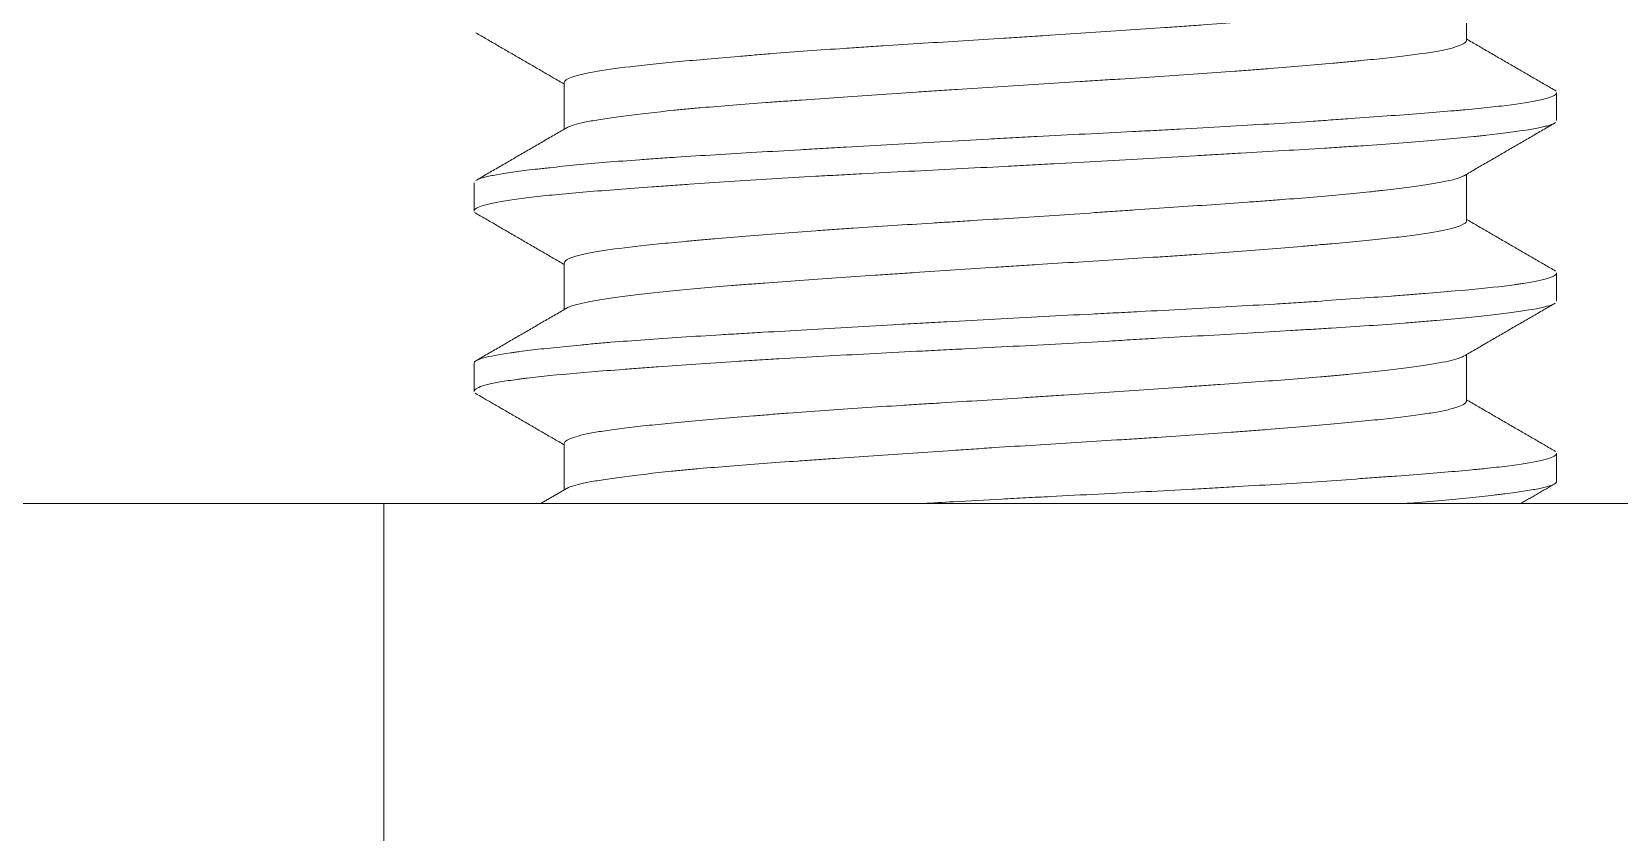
# Model space of a CAD drawing. Extents: x 9509 to 10103, y -15405 to -14985.
# Drawn here: x 9859.13 to 9867.93, y -15296.54 to -15292.1 of the extents above; entities that cross this region are included whole.
import ezdxf

# ---------------------------------------------------------------- set-up
doc = ezdxf.new("R2010")
doc.units = 0
doc.header["$MEASUREMENT"] = 0
doc.linetypes.add('HIDDEN2', pattern=[4.7625, 3.175, -1.5875])
doc.layers.add('1', color=4, linetype='HIDDEN2')

msp = doc.modelspace()

# ---------------------------------------------------------------- linework, layer by layer
at = {"layer": '1', "color": 7, "linetype": 'Continuous', "lineweight": 18}
for p, q in [((9867.0814, -15292.1497), (9867.0814, -15291.8916)), ((9862.0814, -15292.3827), (9862.0814, -15292.6411)), ((9867.5814, -15292.5936), (9867.5814, -15292.4386)), ((9867.0814, -15293.1501), (9867.0814, -15292.8915)), ((9861.5814, -15292.939), (9861.5814, -15293.0938)), ((9862.0814, -15293.3824), (9862.0814, -15293.641)), ((9867.5814, -15293.5945), (9867.5814, -15293.4385)), ((9867.0814, -15294.1494), (9867.0814, -15293.8914)), ((9861.5814, -15293.938), (9861.5838, -15293.9316)), ((9861.5814, -15293.9383), (9861.5814, -15294.0937)), ((9862.0814, -15294.3831), (9862.0814, -15294.6412)), ((9867.5814, -15294.5936), (9867.5814, -15294.4389)), ((9826.0814, -15294.7163), (9881.0814, -15294.7163)), ((9861.0814, -15296.7163), (9861.0814, -15294.7163))]:
    msp.add_line(p, q, dxfattribs=at)
for points, knots in [([(9867.0673, -15291.8997), (9867.064, -15291.9016), (9867.0578, -15291.9047), (9867.0501, -15291.9077), (9867.0438, -15291.91), (9867.0404, -15291.9112), (9867.0297, -15291.9147), (9867.0217, -15291.917), (9866.9777, -15291.9286), (9866.9295, -15291.9379), (9866.8381, -15291.9523), (9866.8045, -15291.9571), (9866.7583, -15291.9633), (9866.7488, -15291.9646), (9866.7296, -15291.9671), (9866.7002, -15291.9708), (9866.6693, -15291.9746), (9866.563, -15291.987), (9866.4674, -15291.997), (9866.3347, -15292.0091), (9866.2939, -15292.0127), (9866.2516, -15292.0163), (9866.223, -15292.0187), (9866.2086, -15292.0198), (9866.1358, -15292.0257), (9866.0757, -15292.0304), (9865.8902, -15292.0442), (9865.7595, -15292.0534), (9865.5873, -15292.0654), (9865.5524, -15292.0678), (9865.4993, -15292.0715), (9865.4815, -15292.0727), (9865.4459, -15292.0752), (9865.428, -15292.0764), (9865.3385, -15292.0825), (9865.2662, -15292.0875), (9865.0471, -15292.1024), (9864.8982, -15292.1125), (9864.7086, -15292.1249), (9864.6704, -15292.1274), (9864.5943, -15292.1323), (9864.5563, -15292.1348), (9864.4428, -15292.1419), (9864.3676, -15292.1466), (9864.1432, -15292.1604), (9863.9954, -15292.1695), (9863.8129, -15292.1813), (9863.7768, -15292.1836), (9863.7053, -15292.1884), (9863.67, -15292.1907), (9863.5651, -15292.1979), (9863.4284, -15292.2075), (9863.2979, -15292.2174), (9863.2023, -15292.2249), (9863.1708, -15292.2274), (9863.1087, -15292.2324), (9863.0779, -15292.2349), (9862.9878, -15292.2424), (9862.9303, -15292.2474), (9862.8201, -15292.2572), (9862.7674, -15292.2619), (9862.667, -15292.2713), (9862.6193, -15292.276), (9862.5515, -15292.2829), (9862.5295, -15292.2853), (9862.4868, -15292.29), (9862.4663, -15292.2923), (9862.3676, -15292.304), (9862.3012, -15292.3133), (9862.2202, -15292.3279), (9862.1963, -15292.3328), (9862.1653, -15292.3403), (9862.1557, -15292.3428), (9862.1384, -15292.3479), (9862.1306, -15292.3504), (9862.096, -15292.3629), (9862.0819, -15292.373), (9862.0814, -15292.3829), (9862.0814, -15292.3832), (9862.0814, -15292.3835)], [0, 0, 0, 0, 0.012189, 0.019658, 0.019658, 0.027127, 0.027127, 0.042065, 0.042065, 0.101816, 0.101816, 0.131692, 0.131692, 0.139161, 0.139161, 0.14663, 0.161568, 0.161568, 0.221319, 0.221319, 0.236257, 0.243726, 0.243726, 0.251195, 0.251195, 0.281071, 0.281071, 0.340822, 0.340822, 0.35576, 0.35576, 0.363229, 0.363229, 0.370698, 0.370698, 0.400574, 0.400574, 0.460325, 0.460325, 0.475263, 0.475263, 0.490201, 0.490201, 0.520077, 0.520077, 0.579828, 0.579828, 0.594766, 0.594766, 0.609704, 0.609704, 0.63958, 0.669455, 0.669455, 0.684393, 0.684393, 0.699331, 0.699331, 0.729207, 0.729207, 0.759083, 0.759083, 0.788958, 0.788958, 0.803896, 0.803896, 0.818834, 0.818834, 0.878585, 0.878585, 0.908461, 0.908461, 0.923399, 0.923399, 0.938337, 0.938337, 0.998088, 0.998088, 1, 1, 1, 1]), ([(9862.0982, -15292.6313), (9862.1029, -15292.6287), (9862.1087, -15292.6262), (9862.1405, -15292.6145), (9862.1787, -15292.6053), (9862.2435, -15292.5934), (9862.2573, -15292.591), (9862.2867, -15292.5862), (9862.3021, -15292.5838), (9862.3507, -15292.5764), (9862.386, -15292.5715), (9862.5006, -15292.5567), (9862.5886, -15292.5466), (9862.7134, -15292.5341), (9862.7391, -15292.5316), (9862.7916, -15292.5267), (9862.8183, -15292.5242), (9862.9003, -15292.517), (9863.0139, -15292.5077), (9863.136, -15292.4984), (9863.2309, -15292.4915), (9863.263, -15292.4891), (9863.3284, -15292.4844), (9863.3617, -15292.4821), (9863.5302, -15292.4702), (9863.6696, -15292.4606), (9863.8854, -15292.4458), (9863.9584, -15292.4408), (9864.0697, -15292.4332), (9864.1071, -15292.4307), (9864.1636, -15292.4269), (9864.1825, -15292.4256), (9864.2203, -15292.4231), (9864.2392, -15292.4218), (9864.3337, -15292.4155), (9864.4093, -15292.4105), (9864.5605, -15292.4006), (9864.636, -15292.3958), (9864.7872, -15292.3864), (9864.8816, -15292.3806), (9864.976, -15292.3748), (9865.0137, -15292.3725), (9865.0326, -15292.3713), (9865.089, -15292.3678), (9865.1262, -15292.3655), (9865.3111, -15292.3539), (9865.4543, -15292.3445), (9865.6622, -15292.3301), (9865.7303, -15292.3252), (9865.8307, -15292.3177), (9865.8637, -15292.3152), (9865.9285, -15292.3102), (9865.9603, -15292.3077), (9866.1169, -15292.2951), (9866.2334, -15292.2851), (9866.3682, -15292.273), (9866.3947, -15292.2706), (9866.4464, -15292.2658), (9866.4718, -15292.2634), (9866.5454, -15292.2563), (9866.5915, -15292.2517), (9866.7211, -15292.2378), (9866.7958, -15292.2285), (9866.8744, -15292.2165), (9866.8894, -15292.214), (9866.9177, -15292.2091), (9866.9311, -15292.2067), (9866.9685, -15292.1993), (9866.99, -15292.1943), (9867.0445, -15292.1793), (9867.0675, -15292.1692), (9867.0791, -15292.1567), (9867.0805, -15292.1542), (9867.0812, -15292.1512), (9867.0813, -15292.1507), (9867.0813, -15292.1501)], [0, 0, 0, 0, 0.01641, 0.01641, 0.076738, 0.076738, 0.09182, 0.09182, 0.106902, 0.106902, 0.137066, 0.137066, 0.197394, 0.197394, 0.212476, 0.212476, 0.227558, 0.227558, 0.257723, 0.287887, 0.287887, 0.302969, 0.302969, 0.318051, 0.318051, 0.378379, 0.378379, 0.408543, 0.408543, 0.423625, 0.423625, 0.431166, 0.431166, 0.438707, 0.438707, 0.468871, 0.468871, 0.499036, 0.499036, 0.5292, 0.536741, 0.536741, 0.544282, 0.544282, 0.559364, 0.559364, 0.619692, 0.619692, 0.649856, 0.649856, 0.664938, 0.664938, 0.68002, 0.68002, 0.740349, 0.740349, 0.755431, 0.755431, 0.770513, 0.770513, 0.800677, 0.800677, 0.861005, 0.861005, 0.876087, 0.876087, 0.891169, 0.891169, 0.921333, 0.921333, 0.981662, 0.981662, 0.996744, 0.996744, 1, 1, 1, 1]), ([(9861.5975, -15292.9219), (9861.6051, -15292.9182), (9861.6154, -15292.9145), (9861.6364, -15292.9085), (9861.6453, -15292.9062), (9861.6652, -15292.9017), (9861.676, -15292.8994), (9861.7115, -15292.8926), (9861.7663, -15292.8835), (9861.836, -15292.874), (9861.8939, -15292.8668), (9861.9243, -15292.8632), (9861.9568, -15292.8595), (9861.979, -15292.8571), (9861.9903, -15292.8558), (9862.0939, -15292.8447), (9862.1986, -15292.8347), (9862.374, -15292.82), (9862.4355, -15292.8152), (9862.5325, -15292.8081), (9862.5656, -15292.8058), (9862.6164, -15292.8023), (9862.6336, -15292.8011), (9862.6681, -15292.7988), (9862.6855, -15292.7977), (9862.8433, -15292.7874), (9862.992, -15292.7784), (9863.2273, -15292.7646), (9863.3078, -15292.76), (9863.411, -15292.754), (9863.4318, -15292.7528), (9863.4737, -15292.7504), (9863.4947, -15292.7492), (9863.558, -15292.7456), (9863.6004, -15292.7431), (9863.8134, -15292.7309), (9863.9871, -15292.721), (9864.2525, -15292.706), (9864.3418, -15292.701), (9864.4545, -15292.6949), (9864.4771, -15292.6936), (9864.5223, -15292.6912), (9864.5899, -15292.6875), (9864.6571, -15292.684), (9864.8808, -15292.6724), (9865.0576, -15292.6635), (9865.2761, -15292.6523), (9865.3414, -15292.6489), (9865.4065, -15292.6454), (9865.4498, -15292.6431), (9865.4714, -15292.642), (9865.579, -15292.6362), (9865.6632, -15292.6315), (9865.9103, -15292.6174), (9866.0678, -15292.6077), (9866.2557, -15292.5953), (9866.2928, -15292.5928), (9866.3478, -15292.589), (9866.366, -15292.5878), (9866.4021, -15292.5853), (9866.4915, -15292.579), (9866.5762, -15292.5729), (9866.7709, -15292.5584), (9866.8893, -15292.5494), (9867.0227, -15292.538), (9867.0487, -15292.5357), (9867.099, -15292.5311), (9867.1232, -15292.5288), (9867.193, -15292.522), (9867.2359, -15292.5174), (9867.3537, -15292.5034), (9867.4178, -15292.4938), (9867.4794, -15292.4814), (9867.4908, -15292.4789), (9867.5115, -15292.4739), (9867.5208, -15292.4714), (9867.5458, -15292.4639), (9867.5711, -15292.4539), (9867.5805, -15292.4441), (9867.5813, -15292.4392), (9867.5813, -15292.439), (9867.5813, -15292.4388)], [0, 0, 0, 0, 0.024102, 0.024102, 0.038871, 0.038871, 0.053639, 0.053639, 0.083176, 0.112713, 0.112713, 0.127482, 0.134866, 0.134866, 0.14225, 0.14225, 0.201324, 0.201324, 0.230861, 0.230861, 0.245629, 0.245629, 0.253013, 0.253013, 0.260398, 0.260398, 0.319471, 0.319471, 0.349008, 0.349008, 0.356392, 0.356392, 0.363777, 0.363777, 0.378545, 0.378545, 0.437619, 0.437619, 0.467156, 0.467156, 0.47454, 0.47454, 0.481924, 0.496693, 0.496693, 0.555767, 0.555767, 0.570535, 0.577919, 0.577919, 0.585303, 0.585303, 0.61484, 0.61484, 0.673914, 0.673914, 0.688683, 0.688683, 0.696067, 0.696067, 0.703451, 0.732988, 0.732988, 0.792062, 0.792062, 0.80683, 0.80683, 0.821599, 0.821599, 0.851136, 0.851136, 0.910209, 0.910209, 0.924978, 0.924978, 0.939746, 0.939746, 0.969283, 0.99882, 0.99882, 1, 1, 1, 1]), ([(9867.5694, -15292.6084), (9867.5634, -15292.6118), (9867.5552, -15292.6152), (9867.5376, -15292.6209), (9867.5296, -15292.6231), (9867.5161, -15292.6265), (9867.5113, -15292.6277), (9867.5012, -15292.63), (9867.475, -15292.6356), (9867.4428, -15292.6413), (9867.3545, -15292.6552), (9867.2809, -15292.6646), (9867.1813, -15292.6757), (9867.1699, -15292.6769), (9867.1468, -15292.6794), (9867.135, -15292.6807), (9867.0991, -15292.6844), (9867.0744, -15292.6869), (9866.9979, -15292.6944), (9866.8898, -15292.7043), (9866.7697, -15292.714), (9866.6436, -15292.7235), (9866.5776, -15292.7282), (9866.4911, -15292.7339), (9866.4736, -15292.7351), (9866.4384, -15292.7374), (9866.3852, -15292.7408), (9866.3308, -15292.7442), (9866.2206, -15292.751), (9866.0696, -15292.76), (9865.9109, -15292.7693), (9865.7888, -15292.7763), (9865.7271, -15292.7799), (9865.6642, -15292.7835), (9865.622, -15292.7859), (9865.6007, -15292.7872), (9865.4092, -15292.7982), (9865.236, -15292.8081), (9864.9721, -15292.823), (9864.8834, -15292.828), (9864.7493, -15292.8354), (9864.7044, -15292.8379), (9864.6367, -15292.8415), (9864.6141, -15292.8427), (9864.569, -15292.8451), (9864.5465, -15292.8463), (9864.344, -15292.857), (9864.1666, -15292.8659), (9863.9042, -15292.8793), (9863.8173, -15292.8838), (9863.7096, -15292.8896), (9863.6881, -15292.8907), (9863.6451, -15292.893), (9863.6237, -15292.8942), (9863.5597, -15292.8977), (9863.5175, -15292.9), (9863.3089, -15292.9118), (9863.1497, -15292.9214), (9862.9222, -15292.9362), (9862.8482, -15292.9411), (9862.7403, -15292.9486), (9862.7047, -15292.9512), (9862.6353, -15292.9561), (9862.6014, -15292.9586), (9862.5018, -15292.9659), (9862.4384, -15292.9706), (9862.3174, -15292.9799), (9862.2599, -15292.9845), (9862.1507, -15292.9936), (9862.099, -15292.9981), (9862.002, -15293.0073), (9861.9572, -15293.0119), (9861.8341, -15293.0258), (9861.7667, -15293.0352), (9861.7008, -15293.0475), (9861.6886, -15293.05), (9861.666, -15293.0549), (9861.6556, -15293.0575), (9861.6277, -15293.065), (9861.5986, -15293.075), (9861.5853, -15293.0849), (9861.5817, -15293.0914), (9861.5813, -15293.0932), (9861.5814, -15293.0949)], [0, 0, 0, 0, 0.022045, 0.022045, 0.036703, 0.036703, 0.044031, 0.044031, 0.05136, 0.080675, 0.080675, 0.139306, 0.139306, 0.146635, 0.146635, 0.153963, 0.153963, 0.168621, 0.168621, 0.197936, 0.227251, 0.227251, 0.256567, 0.256567, 0.263896, 0.263896, 0.271224, 0.285882, 0.285882, 0.315197, 0.344512, 0.344512, 0.35917, 0.366499, 0.366499, 0.373828, 0.373828, 0.432458, 0.432458, 0.461773, 0.461773, 0.476431, 0.476431, 0.48376, 0.48376, 0.491088, 0.491088, 0.549719, 0.549719, 0.579034, 0.579034, 0.586363, 0.586363, 0.593692, 0.593692, 0.608349, 0.608349, 0.66698, 0.66698, 0.696295, 0.696295, 0.710953, 0.710953, 0.72561, 0.72561, 0.754925, 0.754925, 0.784241, 0.784241, 0.813556, 0.813556, 0.842871, 0.842871, 0.901502, 0.901502, 0.916159, 0.916159, 0.930817, 0.930817, 0.960132, 0.989447, 0.989447, 1, 1, 1, 1]), ([(9867.0682, -15292.8992), (9867.0665, -15292.9002), (9867.0646, -15292.9012), (9867.0441, -15292.9115), (9867.0123, -15292.9206), (9866.9553, -15292.9323), (9866.943, -15292.9347), (9866.917, -15292.9395), (9866.9032, -15292.9418), (9866.8595, -15292.949), (9866.7952, -15292.9587), (9866.7189, -15292.9685), (9866.6572, -15292.976), (9866.6252, -15292.9798), (9866.5915, -15292.9835), (9866.5686, -15292.9861), (9866.5569, -15292.9873), (9866.498, -15292.9936), (9866.4484, -15292.9986), (9866.3446, -15293.0083), (9866.2904, -15293.0131), (9866.1774, -15293.0224), (9866.1186, -15293.0271), (9866.0269, -15293.034), (9865.9958, -15293.0363), (9865.9481, -15293.0398), (9865.9321, -15293.041), (9865.8999, -15293.0434), (9865.8837, -15293.0445), (9865.7371, -15293.0551), (9865.6013, -15293.0645), (9865.3897, -15293.079), (9865.2999, -15293.0852), (9865.2079, -15293.0914), (9865.1709, -15293.094), (9865.1523, -15293.0952), (9865.0966, -15293.099), (9865.0594, -15293.1015), (9864.8731, -15293.1141), (9864.7231, -15293.1241), (9864.4967, -15293.1386), (9864.421, -15293.1433), (9864.3071, -15293.1503), (9864.2692, -15293.1526), (9864.194, -15293.1573), (9864.1567, -15293.1596), (9863.971, -15293.1711), (9863.8261, -15293.1802), (9863.6497, -15293.1921), (9863.6146, -15293.1945), (9863.5449, -15293.1993), (9863.5103, -15293.2018), (9863.4078, -15293.2091), (9863.3415, -15293.2141), (9863.1486, -15293.2289), (9863.0277, -15293.2389), (9862.8864, -15293.2513), (9862.8586, -15293.2538), (9862.8041, -15293.2587), (9862.7775, -15293.2611), (9862.7, -15293.2682), (9862.6511, -15293.2729), (9862.5127, -15293.2867), (9862.4314, -15293.2959), (9862.3439, -15293.3077), (9862.3271, -15293.3101), (9862.2953, -15293.3149), (9862.2802, -15293.3174), (9862.2374, -15293.3246), (9862.1869, -15293.3344), (9862.1495, -15293.3443), (9862.1264, -15293.3518), (9862.1195, -15293.3543), (9862.1074, -15293.3594), (9862.1022, -15293.3619), (9862.0891, -15293.3695), (9862.0839, -15293.3745), (9862.0815, -15293.3809), (9862.0813, -15293.3824), (9862.0814, -15293.3839)], [0, 0, 0, 0, 0.006679, 0.006679, 0.066317, 0.066317, 0.081226, 0.081226, 0.096136, 0.096136, 0.125954, 0.155773, 0.155773, 0.170682, 0.178137, 0.178137, 0.185592, 0.185592, 0.21541, 0.21541, 0.245229, 0.245229, 0.275048, 0.275048, 0.289957, 0.289957, 0.297412, 0.297412, 0.304866, 0.304866, 0.364504, 0.364504, 0.394323, 0.401777, 0.401777, 0.409232, 0.409232, 0.424141, 0.424141, 0.483779, 0.483779, 0.513597, 0.513597, 0.528507, 0.528507, 0.543416, 0.543416, 0.603053, 0.603053, 0.617963, 0.617963, 0.632872, 0.632872, 0.662691, 0.662691, 0.722328, 0.722328, 0.737238, 0.737238, 0.752147, 0.752147, 0.781966, 0.781966, 0.841603, 0.841603, 0.856512, 0.856512, 0.871422, 0.871422, 0.90124, 0.931059, 0.931059, 0.945968, 0.945968, 0.960878, 0.960878, 0.990696, 0.990696, 1, 1, 1, 1]), ([(9862.0926, -15293.6345), (9862.105, -15293.6265), (9862.1275, -15293.6186), (9862.1797, -15293.6058), (9862.2021, -15293.6011), (9862.2533, -15293.5916), (9862.3107, -15293.5821), (9862.3805, -15293.5723), (9862.4377, -15293.5648), (9862.4575, -15293.5623), (9862.4988, -15293.5573), (9862.5203, -15293.5547), (9862.6308, -15293.5421), (9862.7293, -15293.5321), (9862.8919, -15293.5178), (9862.9486, -15293.5131), (9863.0374, -15293.506), (9863.0677, -15293.5037), (9863.1294, -15293.499), (9863.1606, -15293.4966), (9863.3188, -15293.485), (9863.4516, -15293.4757), (9863.6602, -15293.4612), (9863.7313, -15293.4563), (9863.8222, -15293.4501), (9863.8405, -15293.4489), (9863.8771, -15293.4464), (9863.9322, -15293.4426), (9863.9875, -15293.4388), (9864.1724, -15293.4263), (9864.3221, -15293.4162), (9864.5116, -15293.4038), (9864.5687, -15293.4001), (9864.626, -15293.3965), (9864.6642, -15293.3941), (9864.6834, -15293.3929), (9864.7789, -15293.3869), (9864.8546, -15293.3823), (9865.0796, -15293.3684), (9865.2269, -15293.3593), (9865.4074, -15293.3475), (9865.4433, -15293.3451), (9865.5148, -15293.3403), (9865.5502, -15293.3379), (9865.6549, -15293.3306), (9865.7229, -15293.3257), (9865.9215, -15293.3109), (9866.0469, -15293.3009), (9866.1946, -15293.2883), (9866.2237, -15293.2858), (9866.2805, -15293.2808), (9866.3083, -15293.2784), (9866.3895, -15293.2711), (9866.4409, -15293.2663), (9866.5386, -15293.257), (9866.5848, -15293.2524), (9866.6718, -15293.2431), (9866.7127, -15293.2384), (9866.827, -15293.2242), (9866.8899, -15293.2147), (9866.965, -15293.2), (9866.9869, -15293.195), (9867.0148, -15293.1875), (9867.0232, -15293.185), (9867.0385, -15293.1799), (9867.0453, -15293.1774), (9867.0711, -15293.1663), (9867.0811, -15293.1579), (9867.0814, -15293.1498)], [0, 0, 0, 0, 0.051723, 0.051723, 0.081656, 0.081656, 0.111589, 0.141522, 0.141522, 0.156488, 0.156488, 0.171455, 0.171455, 0.231321, 0.231321, 0.261254, 0.261254, 0.27622, 0.27622, 0.291186, 0.291186, 0.351052, 0.351052, 0.380985, 0.380985, 0.388468, 0.388468, 0.395952, 0.410918, 0.410918, 0.470784, 0.470784, 0.48575, 0.493234, 0.493234, 0.500717, 0.500717, 0.53065, 0.53065, 0.590516, 0.590516, 0.605482, 0.605482, 0.620449, 0.620449, 0.650382, 0.650382, 0.710247, 0.710247, 0.725214, 0.725214, 0.74018, 0.74018, 0.770113, 0.770113, 0.800046, 0.800046, 0.829979, 0.829979, 0.889845, 0.889845, 0.919778, 0.919778, 0.934744, 0.934744, 0.949711, 0.949711, 1, 1, 1, 1]), ([(9861.5899, -15293.9263), (9861.5917, -15293.925), (9861.594, -15293.9237), (9861.6055, -15293.9179), (9861.6184, -15293.9134), (9861.6689, -15293.8999), (9861.718, -15293.8909), (9861.7912, -15293.8803), (9861.7996, -15293.8791), (9861.8168, -15293.8767), (9861.8433, -15293.8732), (9861.8717, -15293.8696), (9861.9312, -15293.8623), (9862.0174, -15293.8526), (9862.117, -15293.8427), (9862.1969, -15293.8353), (9862.2381, -15293.8315), (9862.2812, -15293.8278), (9862.3105, -15293.8253), (9862.3253, -15293.8241), (9862.4004, -15293.8179), (9862.4631, -15293.8131), (9862.5934, -15293.8038), (9862.7288, -15293.7947), (9862.8742, -15293.7856), (9862.9871, -15293.7788), (9863.0253, -15293.7765), (9863.1031, -15293.7719), (9863.1427, -15293.7696), (9863.342, -15293.758), (9863.5068, -15293.7485), (9863.762, -15293.7339), (9863.8484, -15293.7289), (9863.98, -15293.7214), (9864.0242, -15293.7189), (9864.1133, -15293.7138), (9864.1578, -15293.7113), (9864.2915, -15293.7038), (9864.3806, -15293.6989), (9864.5589, -15293.6892), (9864.648, -15293.6845), (9864.8264, -15293.6752), (9864.9156, -15293.6707), (9865.0494, -15293.6639), (9865.0941, -15293.6616), (9865.1827, -15293.6571), (9865.2267, -15293.6548), (9865.4448, -15293.6435), (9865.614, -15293.6344), (9865.86, -15293.6202), (9865.9407, -15293.6154), (9866.0597, -15293.608), (9866.0988, -15293.6055), (9866.1756, -15293.6006), (9866.2134, -15293.5981), (9866.3992, -15293.5857), (9866.5379, -15293.5758), (9866.6989, -15293.5637), (9866.7305, -15293.5614), (9866.7924, -15293.5566), (9866.8227, -15293.5543), (9866.9111, -15293.5473), (9866.9666, -15293.5428), (9867.1228, -15293.5292), (9867.2136, -15293.5202), (9867.31, -15293.5085), (9867.3284, -15293.5061), (9867.3547, -15293.5025), (9867.3633, -15293.5013), (9867.3798, -15293.4989), (9867.42, -15293.4929), (9867.454, -15293.4867), (9867.5239, -15293.472), (9867.5551, -15293.4619), (9867.5723, -15293.4507), (9867.574, -15293.4495), (9867.5769, -15293.447), (9867.578, -15293.4458), (9867.5804, -15293.4426), (9867.5812, -15293.4407), (9867.5813, -15293.4388)], [0, 0, 0, 0, 0.008193, 0.008193, 0.037453, 0.037453, 0.095973, 0.095973, 0.103289, 0.103289, 0.110604, 0.125234, 0.125234, 0.154494, 0.183754, 0.183754, 0.198384, 0.2057, 0.2057, 0.213015, 0.213015, 0.242275, 0.242275, 0.271535, 0.300796, 0.300796, 0.315426, 0.315426, 0.330056, 0.330056, 0.388576, 0.388576, 0.417837, 0.417837, 0.432467, 0.432467, 0.447097, 0.447097, 0.476357, 0.476357, 0.505618, 0.505618, 0.534878, 0.534878, 0.549508, 0.549508, 0.564138, 0.564138, 0.622659, 0.622659, 0.651919, 0.651919, 0.666549, 0.666549, 0.681179, 0.681179, 0.7397, 0.7397, 0.75433, 0.75433, 0.76896, 0.76896, 0.798221, 0.798221, 0.856741, 0.856741, 0.871371, 0.871371, 0.878686, 0.878686, 0.886002, 0.915262, 0.915262, 0.973782, 0.973782, 0.981098, 0.981098, 0.988413, 0.988413, 1, 1, 1, 1]), ([(9867.5648, -15293.6108), (9867.5609, -15293.6127), (9867.5563, -15293.6146), (9867.5257, -15293.6254), (9867.4849, -15293.6343), (9867.4138, -15293.6459), (9867.3985, -15293.6483), (9867.3663, -15293.653), (9867.3492, -15293.6553), (9867.2955, -15293.6625), (9867.2169, -15293.6721), (9867.0782, -15293.6868), (9866.9719, -15293.6968), (9866.8867, -15293.7043), (9866.8576, -15293.7067), (9866.798, -15293.7117), (9866.7676, -15293.7141), (9866.6743, -15293.7213), (9866.6094, -15293.7259), (9866.4745, -15293.7351), (9866.4044, -15293.7396), (9866.2953, -15293.7464), (9866.2583, -15293.7487), (9866.1829, -15293.7532), (9866.1444, -15293.7555), (9865.9503, -15293.7671), (9865.7889, -15293.7763), (9865.538, -15293.7908), (9865.4529, -15293.7956), (9865.323, -15293.8031), (9865.2793, -15293.8056), (9865.2132, -15293.8093), (9865.1911, -15293.8106), (9865.1469, -15293.8131), (9865.1248, -15293.8144), (9864.9257, -15293.8257), (9864.748, -15293.8356), (9864.4803, -15293.8498), (9864.3909, -15293.8545), (9864.2789, -15293.8602), (9864.2564, -15293.8613), (9864.2116, -15293.8636), (9864.1892, -15293.8648), (9864.1222, -15293.8682), (9864.0778, -15293.8704), (9863.8574, -15293.8817), (9863.6857, -15293.8907), (9863.435, -15293.9046), (9863.3526, -15293.9094), (9863.2511, -15293.9154), (9863.2309, -15293.9167), (9863.1908, -15293.9191), (9863.131, -15293.9228), (9863.0727, -15293.9264), (9862.881, -15293.9387), (9862.7371, -15293.9487), (9862.569, -15293.961), (9862.5194, -15293.9646), (9862.4712, -15293.9682), (9862.4394, -15293.9706), (9862.4236, -15293.9718), (9862.3459, -15293.9777), (9862.287, -15293.9823), (9862.1204, -15293.9959), (9862.0224, -15294.0049), (9861.9164, -15294.0164), (9861.8961, -15294.0188), (9861.8668, -15294.0223), (9861.8573, -15294.0235), (9861.8387, -15294.0259), (9861.7934, -15294.0318), (9861.7543, -15294.0378), (9861.6719, -15294.0524), (9861.6323, -15294.0624), (9861.6053, -15294.0737), (9861.6025, -15294.0749), (9861.5975, -15294.0775), (9861.5953, -15294.0787), (9861.5892, -15294.0825), (9861.5862, -15294.0849), (9861.5823, -15294.0898), (9861.5813, -15294.0923), (9861.5814, -15294.0947)], [0, 0, 0, 0, 0.012264, 0.012264, 0.071226, 0.071226, 0.085967, 0.085967, 0.100707, 0.100707, 0.130188, 0.15967, 0.189151, 0.189151, 0.203891, 0.203891, 0.218632, 0.218632, 0.248113, 0.248113, 0.277594, 0.277594, 0.292335, 0.292335, 0.307075, 0.307075, 0.366037, 0.366037, 0.395518, 0.395518, 0.410259, 0.410259, 0.417629, 0.417629, 0.425, 0.425, 0.483962, 0.483962, 0.513443, 0.513443, 0.520813, 0.520813, 0.528183, 0.528183, 0.542924, 0.542924, 0.601886, 0.601886, 0.631367, 0.631367, 0.638738, 0.638738, 0.646108, 0.660848, 0.660848, 0.719811, 0.719811, 0.734551, 0.741922, 0.741922, 0.749292, 0.749292, 0.778773, 0.778773, 0.837735, 0.837735, 0.852476, 0.852476, 0.859846, 0.859846, 0.867216, 0.896697, 0.896697, 0.95566, 0.95566, 0.96303, 0.96303, 0.9704, 0.9704, 0.985141, 0.985141, 1, 1, 1, 1]), ([(9867.063, -15293.902), (9867.0604, -15293.9034), (9867.0575, -15293.9047), (9867.0487, -15293.9083), (9867.0423, -15293.9106), (9867.006, -15293.9222), (9866.9639, -15293.9313), (9866.895, -15293.9432), (9866.8804, -15293.9456), (9866.8495, -15293.9505), (9866.8332, -15293.9529), (9866.7819, -15293.9603), (9866.7448, -15293.9652), (9866.6254, -15293.9801), (9866.5347, -15293.9901), (9866.4076, -15294.0024), (9866.3814, -15294.0049), (9866.3277, -15294.0097), (9866.3002, -15294.0122), (9866.2162, -15294.0193), (9866.1582, -15294.0239), (9865.9785, -15294.0378), (9865.851, -15294.047), (9865.6987, -15294.0576), (9865.6816, -15294.0588), (9865.6473, -15294.0612), (9865.63, -15294.0624), (9865.5779, -15294.0661), (9865.5429, -15294.0685), (9865.4374, -15294.0757), (9865.3661, -15294.0806), (9865.1496, -15294.0954), (9865.0018, -15294.1055), (9864.8313, -15294.1168), (9864.8123, -15294.1181), (9864.7743, -15294.1206), (9864.7174, -15294.1244), (9864.6607, -15294.1281), (9864.5473, -15294.1354), (9864.472, -15294.1401), (9864.3219, -15294.1494), (9864.247, -15294.154), (9864.1352, -15294.1609), (9864.0793, -15294.1644), (9864.0236, -15294.1678), (9863.9865, -15294.1702), (9863.968, -15294.1713), (9863.8021, -15294.1818), (9863.6602, -15294.1912), (9863.4556, -15294.2057), (9863.3887, -15294.2106), (9863.2905, -15294.218), (9863.2581, -15294.2205), (9863.194, -15294.2255), (9863.1624, -15294.228), (9863.0078, -15294.2406), (9862.8936, -15294.2505), (9862.736, -15294.2648), (9862.6858, -15294.2695), (9862.614, -15294.2766), (9862.5906, -15294.2789), (9862.5455, -15294.2836), (9862.5237, -15294.2859), (9862.4186, -15294.2975), (9862.3466, -15294.3068), (9862.2567, -15294.3211), (9862.2298, -15294.326), (9862.1822, -15294.336), (9862.1619, -15294.341), (9862.1111, -15294.356), (9862.0907, -15294.366), (9862.0822, -15294.3783), (9862.0814, -15294.3808), (9862.0814, -15294.3835), (9862.0814, -15294.3838), (9862.0814, -15294.3841)], [0, 0, 0, 0, 0.008517, 0.008517, 0.023513, 0.023513, 0.083493, 0.083493, 0.098489, 0.098489, 0.113484, 0.113484, 0.143474, 0.143474, 0.203455, 0.203455, 0.21845, 0.21845, 0.233446, 0.233446, 0.263436, 0.263436, 0.323417, 0.323417, 0.330914, 0.330914, 0.338412, 0.338412, 0.353407, 0.353407, 0.383398, 0.383398, 0.443379, 0.443379, 0.450876, 0.450876, 0.458374, 0.473369, 0.473369, 0.503359, 0.503359, 0.53335, 0.53335, 0.548345, 0.555843, 0.555843, 0.56334, 0.56334, 0.623321, 0.623321, 0.653312, 0.653312, 0.668307, 0.668307, 0.683302, 0.683302, 0.743283, 0.743283, 0.773273, 0.773273, 0.788268, 0.788268, 0.803264, 0.803264, 0.863245, 0.863245, 0.893235, 0.893235, 0.923225, 0.923225, 0.983206, 0.983206, 0.998201, 0.998201, 1, 1, 1, 1]), ([(9862.0996, -15294.6305), (9862.1033, -15294.6286), (9862.1076, -15294.6268), (9862.1363, -15294.6156), (9862.1735, -15294.6065), (9862.2491, -15294.5923), (9862.2776, -15294.5875), (9862.3255, -15294.5802), (9862.3423, -15294.5777), (9862.3773, -15294.5728), (9862.3955, -15294.5703), (9862.4902, -15294.5579), (9862.5772, -15294.5479), (9862.6998, -15294.5354), (9862.7251, -15294.533), (9862.777, -15294.528), (9862.8036, -15294.5256), (9862.8857, -15294.5183), (9862.9424, -15294.5136), (9863.1186, -15294.4995), (9863.2439, -15294.4904), (9863.4105, -15294.4786), (9863.4443, -15294.4762), (9863.4958, -15294.4726), (9863.5131, -15294.4714), (9863.5478, -15294.469), (9863.5653, -15294.4678), (9863.6527, -15294.4618), (9863.7236, -15294.4569), (9863.939, -15294.4421), (9864.0863, -15294.4321), (9864.2562, -15294.4207), (9864.2752, -15294.4194), (9864.3132, -15294.4169), (9864.3322, -15294.4156), (9864.3894, -15294.4118), (9864.4274, -15294.4093), (9864.5413, -15294.4019), (9864.6171, -15294.397), (9864.8436, -15294.3829), (9864.9938, -15294.3738), (9865.1617, -15294.3632), (9865.1803, -15294.3621), (9865.2174, -15294.3597), (9865.2727, -15294.3562), (9865.3273, -15294.3527), (9865.4353, -15294.3456), (9865.5767, -15294.3362), (9865.7127, -15294.3264), (9865.8127, -15294.319), (9865.8456, -15294.3165), (9865.9109, -15294.3115), (9865.9432, -15294.309), (9866.1018, -15294.2964), (9866.2192, -15294.2864), (9866.3816, -15294.2718), (9866.4334, -15294.2671), (9866.5075, -15294.26), (9866.5317, -15294.2576), (9866.5787, -15294.2529), (9866.6015, -15294.2506), (9866.7113, -15294.2389), (9866.7869, -15294.2297), (9866.8822, -15294.2153), (9866.911, -15294.2105), (9866.9494, -15294.2031), (9866.9615, -15294.2006), (9866.9837, -15294.1956), (9866.994, -15294.1931), (9867.041, -15294.1806), (9867.065, -15294.1705), (9867.0781, -15294.158), (9867.0807, -15294.1543), (9867.0814, -15294.1506), (9867.0814, -15294.1494), (9867.0814, -15294.1494), (9867.0814, -15294.1494)], [0, 0, 0, 0, 0.012066, 0.012066, 0.072394, 0.072394, 0.102558, 0.102558, 0.11764, 0.11764, 0.132722, 0.132722, 0.193051, 0.193051, 0.208133, 0.208133, 0.223215, 0.223215, 0.253379, 0.253379, 0.313707, 0.313707, 0.328789, 0.328789, 0.33633, 0.33633, 0.343871, 0.343871, 0.374035, 0.374035, 0.434364, 0.434364, 0.441905, 0.441905, 0.449446, 0.449446, 0.464528, 0.464528, 0.494692, 0.494692, 0.55502, 0.55502, 0.562561, 0.562561, 0.570102, 0.585184, 0.585184, 0.615348, 0.645512, 0.645512, 0.660594, 0.660594, 0.675676, 0.675676, 0.736005, 0.736005, 0.766169, 0.766169, 0.781251, 0.781251, 0.796333, 0.796333, 0.856661, 0.856661, 0.886825, 0.886825, 0.901907, 0.901907, 0.916989, 0.916989, 0.977318, 0.977318, 0.9924, 0.999941, 0.999941, 1, 1, 1, 1]), ([(9864.0708, -15294.7163), (9864.1263, -15294.7131), (9864.182, -15294.71), (9864.3265, -15294.7019), (9864.4157, -15294.6969), (9864.5503, -15294.6897), (9864.5952, -15294.6873), (9864.663, -15294.6837), (9864.6856, -15294.6825), (9864.7307, -15294.6802), (9864.7532, -15294.679), (9864.9552, -15294.6686), (9865.1315, -15294.6598), (9865.3914, -15294.6462), (9865.4773, -15294.6417), (9865.5836, -15294.6359), (9865.6048, -15294.6347), (9865.6471, -15294.6324), (9865.6682, -15294.6312), (9865.7311, -15294.6276), (9865.7726, -15294.6253), (9865.9771, -15294.6133), (9866.1325, -15294.6036), (9866.3534, -15294.5887), (9866.425, -15294.5837), (9866.5119, -15294.5775), (9866.5292, -15294.5762), (9866.5633, -15294.5738), (9866.6139, -15294.5701), (9866.6627, -15294.5664), (9866.8216, -15294.5545), (9866.9365, -15294.5456), (9867.0648, -15294.5342), (9867.1021, -15294.5308), (9867.1377, -15294.5274), (9867.161, -15294.5251), (9867.1725, -15294.5239), (9867.2287, -15294.5182), (9867.2698, -15294.5135), (9867.3818, -15294.4994), (9867.4416, -15294.4898), (9867.4975, -15294.4774), (9867.5078, -15294.4749), (9867.5264, -15294.4698), (9867.5347, -15294.4673), (9867.5565, -15294.4598), (9867.567, -15294.4548), (9867.5787, -15294.4458), (9867.5814, -15294.4419), (9867.5814, -15294.438)], [0.4266677, 0.4266677, 0.4266677, 0.4266677, 0.4452818, 0.4452818, 0.4747629, 0.4747629, 0.4895035, 0.4895035, 0.4968737, 0.4968737, 0.504244, 0.504244, 0.5632062, 0.5632062, 0.5926873, 0.5926873, 0.6000576, 0.6000576, 0.6074278, 0.6074278, 0.6221684, 0.6221684, 0.6811306, 0.6811306, 0.7106117, 0.7106117, 0.7179819, 0.7179819, 0.7253522, 0.7400928, 0.7400928, 0.799055, 0.799055, 0.8137955, 0.8211658, 0.8211658, 0.8285361, 0.8285361, 0.8580171, 0.8580171, 0.9169793, 0.9169793, 0.9317199, 0.9317199, 0.9464604, 0.9464604, 0.9759415, 0.9759415, 1, 1, 1, 1]), ([(9867.5813, -15294.5954), (9867.5811, -15294.5971), (9867.5805, -15294.5987), (9867.5759, -15294.6051), (9867.5685, -15294.6096), (9867.5542, -15294.6153), (9867.5511, -15294.6165), (9867.5444, -15294.6187), (9867.5335, -15294.6221), (9867.5205, -15294.6255), (9867.4915, -15294.6323), (9867.4453, -15294.6413), (9867.3839, -15294.6506), (9867.3322, -15294.6576), (9867.3049, -15294.6612), (9867.2754, -15294.6648), (9867.2553, -15294.6673), (9867.2449, -15294.6685), (9867.1922, -15294.6746), (9867.1013, -15294.6845), (9866.9459, -15294.6993), (9866.8296, -15294.7092), (9866.7588, -15294.7148), (9866.7492, -15294.7155), (9866.7395, -15294.7163)], [0, 0, 0, 0, 0.0099724, 0.0099724, 0.0376763, 0.0376763, 0.0446022, 0.0446022, 0.0515282, 0.0653802, 0.0653802, 0.0930841, 0.120788, 0.120788, 0.1346399, 0.1415659, 0.1415659, 0.1484919, 0.1484919, 0.1761958, 0.2038997, 0.2316036, 0.2316036, 0.2359008, 0.2359008, 0.2359008, 0.2359008])]:
    msp.add_open_spline(points, degree=3, knots=knots, dxfattribs=at)
for points in [[(9861.5909, -15292.1067), (9861.8362, -15292.2489), (9862.0814, -15292.3913)], [(9867.5788, -15292.4296), (9867.33, -15292.2854), (9867.0814, -15292.141)], [(9862.1049, -15292.6275), (9861.8478, -15292.7768), (9861.5905, -15292.926)], [(9867.0634, -15292.902), (9867.3205, -15292.7527), (9867.5777, -15292.6036)], [(9861.5836, -15293.1027), (9861.8325, -15293.247), (9862.0814, -15293.3915)], [(9867.5756, -15293.4277), (9867.3284, -15293.2845), (9867.0814, -15293.141)], [(9862.0978, -15293.6315), (9861.8404, -15293.7809), (9861.583, -15293.9302)], [(9867.058, -15293.9049), (9867.3153, -15293.7554), (9867.5729, -15293.6062)], [(9861.5877, -15294.1051), (9861.8346, -15294.2482), (9862.0814, -15294.3915)], [(9867.5759, -15294.4279), (9867.3285, -15294.2845), (9867.0814, -15294.141)], [(9867.3833, -15294.7163), (9867.4815, -15294.6593), (9867.5797, -15294.6023)], [(9862.1053, -15294.6273), (9862.0287, -15294.6718), (9861.9521, -15294.7163)]]:
    msp.add_open_spline(points, degree=2, dxfattribs=at)

doc.saveas('drawing.dxf')
